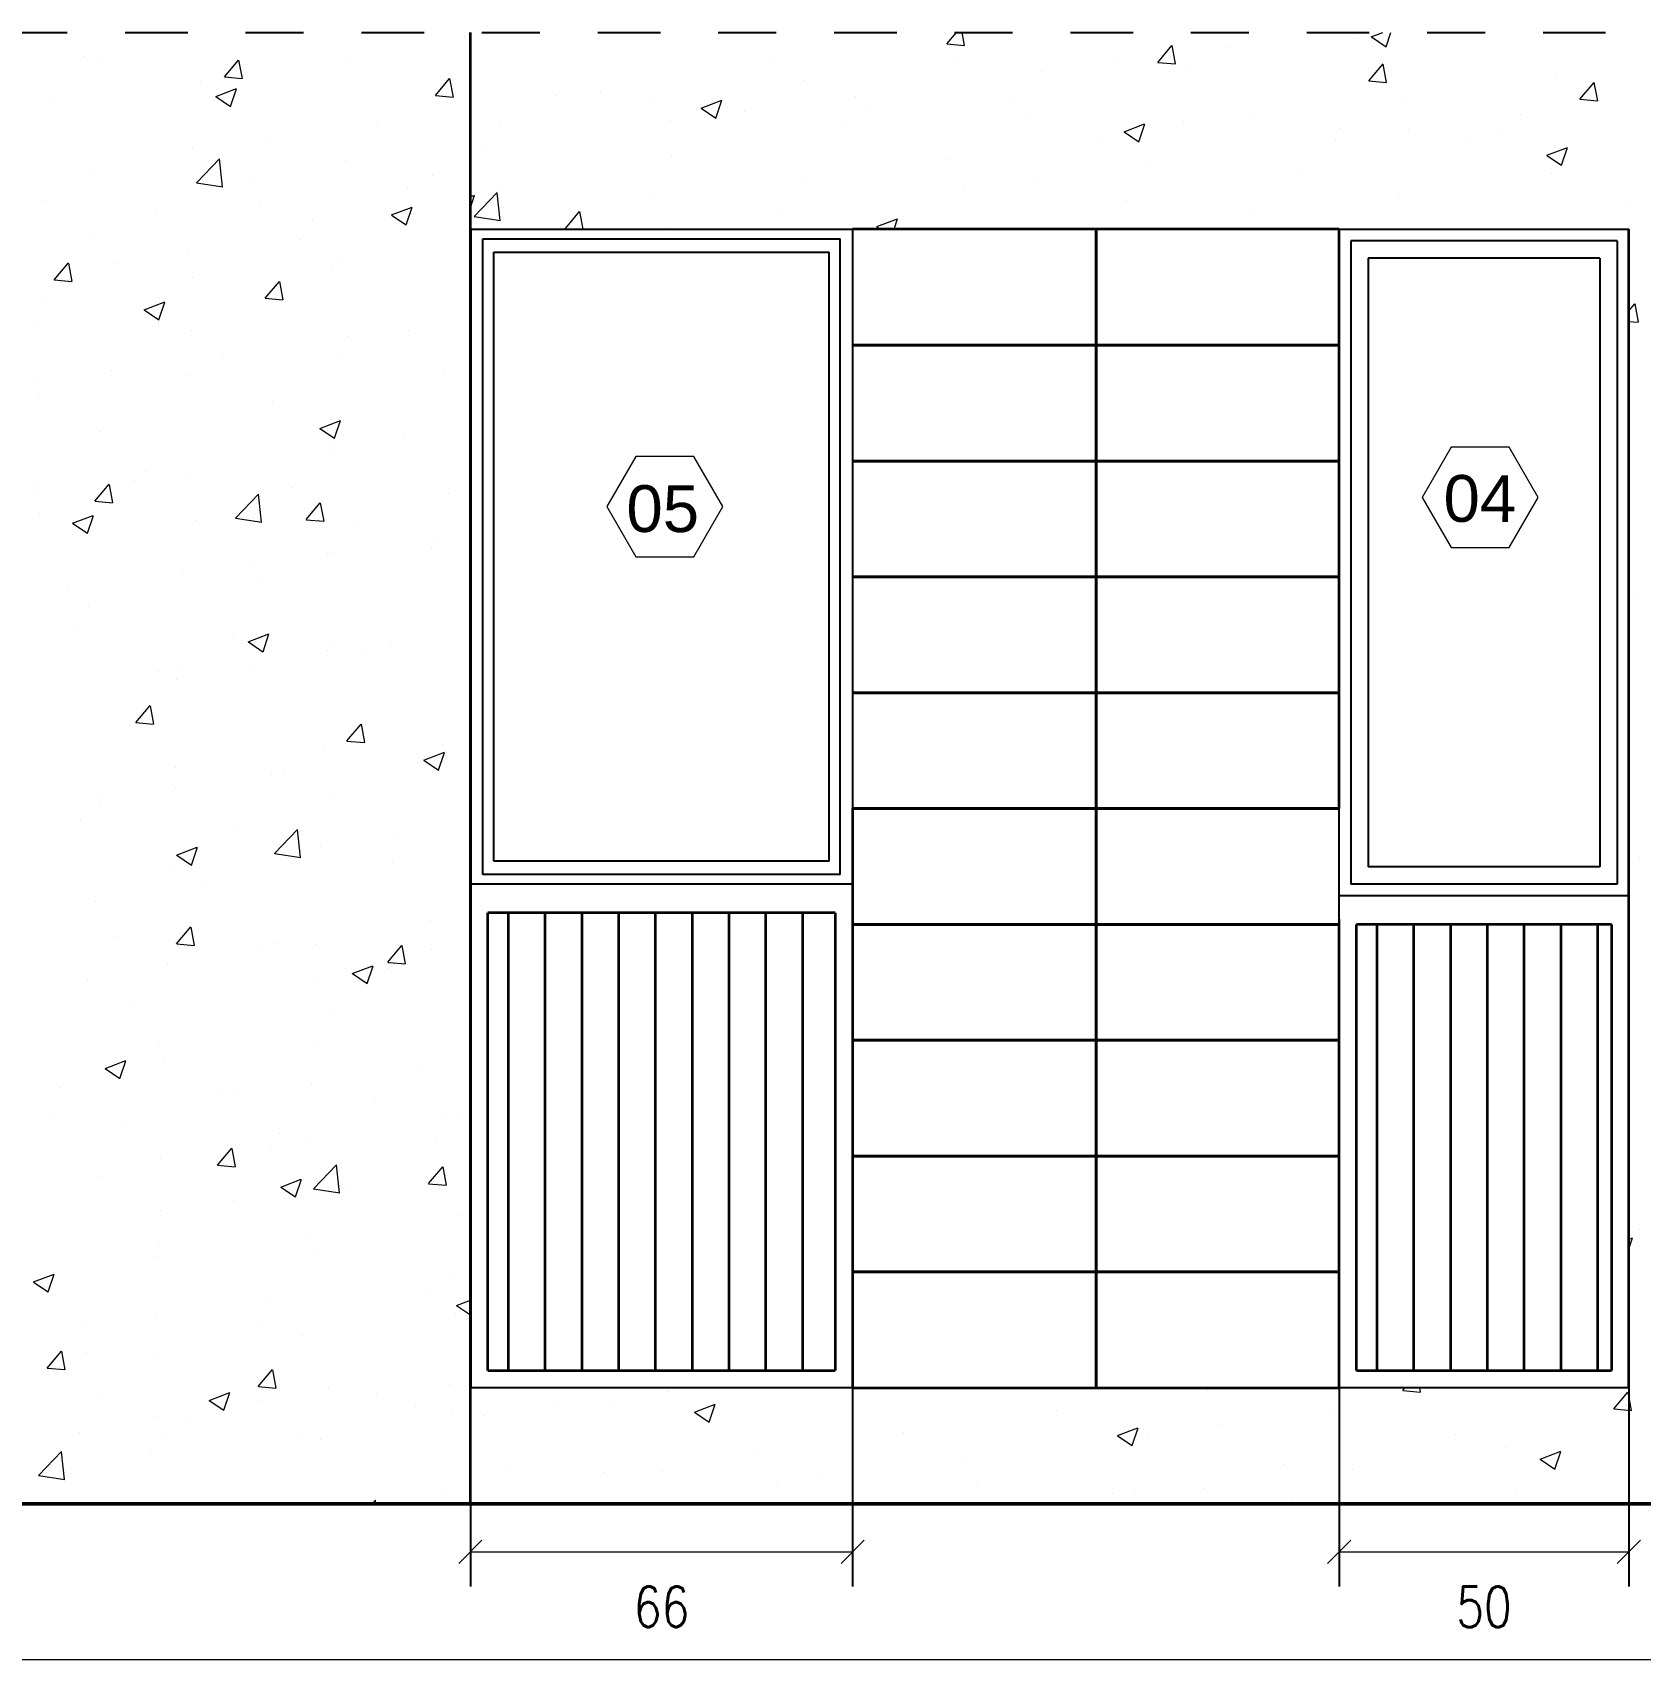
# Model space of a CAD drawing. Header units: inches. Extents: x -1721 to -596, y -6348 to -3031.
# Drawn here: x -803.312 to -800.536, y -3128.241 to -3125.445 of the extents above; entities that cross this region are included whole.
import ezdxf

# ---------------------------------------------------------------- set-up
doc = ezdxf.new("R2010")
doc.units = ezdxf.units.IN
doc.header["$MEASUREMENT"] = 0
doc.linetypes.add('$0$ACAD_ISO10W100', pattern=[18, 12, -3, 0, -3])
for name, color, linetype, lineweight in [('$0$A-ELEV-MBE1', 1, 'Continuous', 35), ('$0$A-ELEV-PATT', 8, 'Continuous', 18), ('$0$A-SECT-MCUT', 7, 'Continuous', 35), ('$0$AA - pareti sezionate', 236, 'Continuous', 50), ('$0$AA - serramenti e porte', 4, 'Continuous', 25), ('$0$AA pareti non sezionate', 2, 'Continuous', 25), ('$0$SIMBOLI FINESTRE', 3, 'Continuous', 13), ('$1$AA - linee quote', 3, 'Continuous', 13), ('$2$A-WALL-FULL', 7, 'Continuous', 35)]:
    doc.layers.add(name, color=color, linetype=linetype, lineweight=lineweight)
doc.layers.add('$0$linee sezioni frecce', color=5, linetype='Continuous')
doc.styles.add('$0$ARIAL', font='Arial.ttf')
doc.styles.add('$4$E-ROMANS', font='romans.shx', dxfattribs={"width": 0.8})
doc.dimstyles.new('$0$E-0100_TICK_12', dxfattribs={"dimscale": 0.001, "dimtxt": 70, "dimasz": 40, "dimexe": 60, "dimexo": 40, "dimgap": 60, "dimtad": 4, "dimdec": 0, "dimlfac": 100, "dimzin": 0, "dimdsep": 46, "dimtxsty": '$4$E-ROMANS', "dimblk": 'OBLIQUE', "dimblk1": 'OBLIQUE', "dimblk2": 'OBLIQUE', "dimcen": 60, "dimclrd": 256, "dimclre": 256, "dimclrt": 256, "dimadec": 0, "dimazin": 0, "dimtfac": 1, "dimtdec": 0, "dimtmove": 1, "dimatfit": 3, "dimldrblk": '$0$_Open90', "dimfxl": 1, "dimtfill": 1, "dimtolj": 1, "dimtzin": 0, "dimlwd": -1, "dimarcsym": 0})

# ---------------------------------------------------------------- blocks, each defined once
blk = doc.blocks.new('_Oblique')
at = {"color": 0, "linetype": 'ByBlock', "lineweight": -2}
blk.add_line((-0.5, -0.5), (0.5, 0.5), dxfattribs=at)
blk = doc.blocks.new('*D1085')
at = {"layer": '$1$AA - linee quote', "linetype": 'Continuous', "lineweight": -2, "transparency": 16777216}
for p, q in [((-802.5561, -3126.9561), (-802.5561, -3128.1285)), ((-801.8961, -3126.9561), (-801.8961, -3128.1285))]:
    blk.add_line(p, q, dxfattribs=at)
at = {"layer": '$1$AA - linee quote', "transparency": 16777216}
blk.add_line((-802.5561, -3128.0685), (-801.8961, -3128.0685), dxfattribs=at)
at = {"layer": 'DEFPOINTS', "color": 0, "linetype": 'Continuous', "transparency": 16777216}
for p in [(-802.5561, -3126.9161), (-801.8961, -3126.9161), (-801.8961, -3128.0685)]:
    blk.add_point(p, dxfattribs=at)
at = {"layer": '$1$AA - linee quote', "linetype": 'Continuous', "transparency": 16777216, "xscale": 0.04, "yscale": 0.04, "zscale": 0.04, "rotation": 180}
blk.add_blockref('_Oblique', (-802.5561, -3128.0685), dxfattribs=at)
at = {"layer": '$1$AA - linee quote', "linetype": 'Continuous', "transparency": 16777216, "xscale": 0.04, "yscale": 0.04, "zscale": 0.04}
blk.add_blockref('_Oblique', (-801.8961, -3128.0685), dxfattribs=at)
at = {"layer": '$1$AA - linee quote', "linetype": 'Continuous', "transparency": 16777216, "insert": (-802.2261, -3128.1635), "char_height": 0.07, "attachment_point": 5, "style": '$4$E-ROMANS', "bg_fill": 3, "box_fill_scale": 1.25, "bg_fill_color": 256, "bg_fill_true_color": 13158600, "bg_fill_transparency": 0}
blk.add_mtext('\\A1;66', dxfattribs=at)
blk = doc.blocks.new('$0$_Open90')
at = {"color": 0, "linetype": 'ByBlock', "lineweight": -2}
for p, q in [((-19.685, 19.685), (0, 0)), ((0, 0), (-39.37, 0)), ((0, 0), (-19.685, -19.685))]:
    blk.add_line(p, q, dxfattribs=at)
blk = doc.blocks.new('*D1086')
at = {"layer": '$1$AA - linee quote', "linetype": 'Continuous', "lineweight": -2, "transparency": 16777216}
for p, q in [((-801.0561, -3126.9761), (-801.0561, -3128.1285)), ((-800.5561, -3126.9761), (-800.5561, -3128.1285))]:
    blk.add_line(p, q, dxfattribs=at)
at = {"layer": '$1$AA - linee quote', "transparency": 16777216}
blk.add_line((-801.0561, -3128.0685), (-800.5561, -3128.0685), dxfattribs=at)
at = {"layer": 'DEFPOINTS', "color": 0, "linetype": 'Continuous', "transparency": 16777216}
for p in [(-801.0561, -3126.9361), (-800.5561, -3126.9361), (-800.5561, -3128.0685)]:
    blk.add_point(p, dxfattribs=at)
at = {"layer": '$1$AA - linee quote', "linetype": 'Continuous', "transparency": 16777216, "xscale": 0.04, "yscale": 0.04, "zscale": 0.04, "rotation": 180}
blk.add_blockref('_Oblique', (-801.0561, -3128.0685), dxfattribs=at)
at = {"layer": '$1$AA - linee quote', "linetype": 'Continuous', "transparency": 16777216, "xscale": 0.04, "yscale": 0.04, "zscale": 0.04}
blk.add_blockref('_Oblique', (-800.5561, -3128.0685), dxfattribs=at)
at = {"layer": '$1$AA - linee quote', "linetype": 'Continuous', "transparency": 16777216, "insert": (-800.8061, -3128.1635), "char_height": 0.07, "attachment_point": 5, "style": '$4$E-ROMANS', "bg_fill": 3, "box_fill_scale": 1.25, "bg_fill_color": 256, "bg_fill_true_color": 13158600, "bg_fill_transparency": 0}
blk.add_mtext('\\A1;50', dxfattribs=at)
blk = doc.blocks.new('*D1088')
at = {"layer": '$1$AA - linee quote', "linetype": 'Continuous', "lineweight": -2, "transparency": 16777216}
for p, q in [((-805.6261, -3128.0254), (-805.6261, -3128.3145)), ((-799.6152, -3128.0254), (-799.6152, -3128.3145))]:
    blk.add_line(p, q, dxfattribs=at)
at = {"layer": '$1$AA - linee quote', "transparency": 16777216}
blk.add_line((-805.6261, -3128.2545), (-799.6152, -3128.2545), dxfattribs=at)
at = {"layer": 'DEFPOINTS', "color": 0, "linetype": 'Continuous', "transparency": 16777216}
for p in [(-805.6261, -3127.9854), (-799.6152, -3127.9854), (-799.6152, -3128.2545)]:
    blk.add_point(p, dxfattribs=at)
at = {"layer": '$1$AA - linee quote', "linetype": 'Continuous', "transparency": 16777216, "xscale": 0.04, "yscale": 0.04, "zscale": 0.04, "rotation": 180}
blk.add_blockref('_Oblique', (-805.6261, -3128.2545), dxfattribs=at)
at = {"layer": '$1$AA - linee quote', "linetype": 'Continuous', "transparency": 16777216, "xscale": 0.04, "yscale": 0.04, "zscale": 0.04}
blk.add_blockref('_Oblique', (-799.6152, -3128.2545), dxfattribs=at)
at = {"layer": '$1$AA - linee quote', "linetype": 'Continuous', "transparency": 16777216, "insert": (-802.6206, -3128.3495), "char_height": 0.07, "attachment_point": 5, "style": '$4$E-ROMANS', "bg_fill": 3, "box_fill_scale": 1.25, "bg_fill_color": 256, "bg_fill_true_color": 13158600, "bg_fill_transparency": 0}
blk.add_mtext('\\A1;601', dxfattribs=at)
blk = doc.blocks.new('*D1090')
at = {"layer": '$1$AA - linee quote', "linetype": 'Continuous', "lineweight": -2, "transparency": 16777216}
for p, q in [((-805.6961, -3128.0254), (-805.6961, -3128.5157)), ((-796.5552, -3128.0254), (-796.5552, -3128.5157))]:
    blk.add_line(p, q, dxfattribs=at)
at = {"layer": '$1$AA - linee quote', "transparency": 16777216}
blk.add_line((-805.6961, -3128.4557), (-796.5552, -3128.4557), dxfattribs=at)
at = {"layer": 'DEFPOINTS', "color": 0, "linetype": 'Continuous', "transparency": 16777216}
for p in [(-805.6961, -3127.9854), (-796.5552, -3127.9854), (-796.5552, -3128.4557)]:
    blk.add_point(p, dxfattribs=at)
at = {"layer": '$1$AA - linee quote', "linetype": 'Continuous', "transparency": 16777216, "xscale": 0.04, "yscale": 0.04, "zscale": 0.04, "rotation": 180}
blk.add_blockref('_Oblique', (-805.6961, -3128.4557), dxfattribs=at)
at = {"layer": '$1$AA - linee quote', "linetype": 'Continuous', "transparency": 16777216, "xscale": 0.04, "yscale": 0.04, "zscale": 0.04}
blk.add_blockref('_Oblique', (-796.5552, -3128.4557), dxfattribs=at)
at = {"layer": '$1$AA - linee quote', "linetype": 'Continuous', "transparency": 16777216, "insert": (-801.1256, -3128.5507), "char_height": 0.07, "attachment_point": 5, "style": '$4$E-ROMANS', "bg_fill": 3, "box_fill_scale": 1.25, "bg_fill_color": 256, "bg_fill_true_color": 13158600, "bg_fill_transparency": 0}
blk.add_mtext('\\A1;914', dxfattribs=at)

msp = doc.modelspace()

# ---------------------------------------------------------------- linework, layer by layer
at = {"layer": '$0$A-ELEV-MBE1', "color": 9, "true_color": 0xd19cc7}
for p, q in [((-801.4756, -3125.7854), (-801.8961, -3125.7854)), ((-801.4756, -3125.9854), (-801.4756, -3125.7854)), ((-801.0561, -3125.7854), (-801.4756, -3125.7854)), ((-801.4756, -3125.7854), (-801.4756, -3125.9854)), ((-801.8961, -3125.9854), (-801.4756, -3125.9854)), ((-801.4756, -3125.9854), (-801.8961, -3125.9854)), ((-801.4756, -3126.1854), (-801.4756, -3125.9854)), ((-801.0561, -3125.9854), (-801.4756, -3125.9854)), ((-801.4756, -3125.9854), (-801.4756, -3126.1854)), ((-801.4756, -3125.9854), (-801.0561, -3125.9854)), ((-801.4756, -3126.1854), (-801.8961, -3126.1854)), ((-801.8961, -3126.1854), (-801.4756, -3126.1854)), ((-801.4756, -3126.3854), (-801.4756, -3126.1854)), ((-801.0561, -3126.1854), (-801.4756, -3126.1854)), ((-801.4756, -3126.1854), (-801.4756, -3126.3854)), ((-801.4756, -3126.1854), (-801.0561, -3126.1854)), ((-801.8961, -3126.3854), (-801.4756, -3126.3854)), ((-801.4756, -3126.3854), (-801.8961, -3126.3854)), ((-801.4756, -3126.5854), (-801.4756, -3126.3854)), ((-801.0561, -3126.3854), (-801.4756, -3126.3854)), ((-801.4756, -3126.3854), (-801.4756, -3126.5854)), ((-801.4756, -3126.3854), (-801.0561, -3126.3854)), ((-801.8961, -3126.5854), (-801.4756, -3126.5854)), ((-801.4756, -3126.5854), (-801.8961, -3126.5854)), ((-801.4756, -3126.5854), (-801.0561, -3126.5854)), ((-801.4756, -3126.7854), (-801.4756, -3126.5854)), ((-801.0561, -3126.5854), (-801.4756, -3126.5854)), ((-801.4756, -3126.5854), (-801.4756, -3126.7854)), ((-801.4756, -3126.7854), (-801.8961, -3126.7854)), ((-801.8961, -3126.7854), (-801.4756, -3126.7854)), ((-801.4756, -3126.9854), (-801.4756, -3126.7854)), ((-801.0561, -3126.7854), (-801.4756, -3126.7854)), ((-801.4756, -3126.7854), (-801.4756, -3126.9854)), ((-801.4756, -3126.7854), (-801.0561, -3126.7854)), ((-802.5258, -3127.7554), (-802.5258, -3126.9654)), ((-801.9264, -3126.9654), (-802.5258, -3126.9654)), ((-801.9264, -3126.9654), (-801.9264, -3127.7554)), ((-801.8961, -3126.9854), (-801.4756, -3126.9854)), ((-801.4756, -3126.9854), (-801.8961, -3126.9854)), ((-801.4756, -3126.9854), (-801.0561, -3126.9854)), ((-801.4756, -3127.1854), (-801.4756, -3126.9854)), ((-801.0561, -3126.9854), (-801.4756, -3126.9854)), ((-801.4756, -3126.9854), (-801.4756, -3127.1854)), ((-801.0261, -3127.7554), (-801.0261, -3126.9854)), ((-800.5861, -3126.9854), (-801.0261, -3126.9854)), ((-800.5861, -3126.9854), (-800.5861, -3127.7554)), ((-801.8961, -3127.1854), (-801.4756, -3127.1854)), ((-801.4756, -3127.1854), (-801.8961, -3127.1854)), ((-801.4756, -3127.3854), (-801.4756, -3127.1854)), ((-801.0561, -3127.1854), (-801.4756, -3127.1854)), ((-801.4756, -3127.1854), (-801.4756, -3127.3854)), ((-801.4756, -3127.1854), (-801.0561, -3127.1854)), ((-801.8961, -3127.3854), (-801.4756, -3127.3854)), ((-801.4756, -3127.3854), (-801.8961, -3127.3854)), ((-801.4756, -3127.5854), (-801.4756, -3127.3854)), ((-801.0561, -3127.3854), (-801.4756, -3127.3854)), ((-801.4756, -3127.3854), (-801.4756, -3127.5854)), ((-801.4756, -3127.3854), (-801.0561, -3127.3854)), ((-801.4756, -3127.5854), (-801.8961, -3127.5854)), ((-801.8961, -3127.5854), (-801.4756, -3127.5854)), ((-801.4756, -3127.7854), (-801.4756, -3127.5854)), ((-801.0561, -3127.5854), (-801.4756, -3127.5854)), ((-801.4756, -3127.5854), (-801.4756, -3127.7854)), ((-801.4756, -3127.5854), (-801.0561, -3127.5854)), ((-801.0261, -3127.7554), (-800.5861, -3127.7554)), ((-801.8961, -3127.7854), (-801.4756, -3127.7854)), ((-801.4756, -3127.7854), (-801.0561, -3127.7854))]:
    msp.add_line(p, q, dxfattribs=at)
at = {"layer": '$0$A-ELEV-MBE1'}
for p, q in [((-801.0961, -3125.7854), (-801.7421, -3125.7854)), ((-801.0561, -3125.9854), (-801.0561, -3125.7854)), ((-800.5561, -3127.7854), (-800.5561, -3125.7854)), ((-801.0561, -3126.1854), (-801.0561, -3125.9854)), ((-801.0561, -3126.3854), (-801.0561, -3126.1854)), ((-801.0561, -3126.5854), (-801.0561, -3126.3854)), ((-801.0561, -3126.7854), (-801.0561, -3126.5854)), ((-801.8961, -3126.7854), (-801.8961, -3126.9854)), ((-801.8961, -3126.9854), (-801.8961, -3127.1854)), ((-801.0561, -3127.1854), (-801.0561, -3126.9854)), ((-801.8961, -3127.1854), (-801.8961, -3127.3854)), ((-801.0561, -3127.3854), (-801.0561, -3127.1854)), ((-801.8961, -3127.3854), (-801.8961, -3127.5854)), ((-801.0561, -3127.5854), (-801.0561, -3127.3854)), ((-801.8961, -3127.5854), (-801.8961, -3127.7854)), ((-801.0561, -3127.7854), (-801.0561, -3127.5854)), ((-802.5258, -3127.7554), (-801.9264, -3127.7554)), ((-796.5552, -3127.9854), (-802.5561, -3127.9854))]:
    msp.add_line(p, q, dxfattribs=at)
at = {"layer": '$0$A-ELEV-MBE1', "color": 9, "linetype": 'Continuous', "true_color": 0xd19cc7}
for p, q in [((-802.4903, -3127.7554), (-802.4903, -3126.9654)), ((-802.4268, -3127.7554), (-802.4268, -3126.9654)), ((-802.3633, -3127.7554), (-802.3633, -3126.9654)), ((-802.2998, -3127.7554), (-802.2998, -3126.9654)), ((-802.2363, -3127.7554), (-802.2363, -3126.9654)), ((-802.1728, -3127.7554), (-802.1728, -3126.9654)), ((-802.1093, -3127.7554), (-802.1093, -3126.9654)), ((-802.0458, -3127.7554), (-802.0458, -3126.9654)), ((-801.9823, -3127.7554), (-801.9823, -3126.9654)), ((-800.9906, -3127.7554), (-800.9906, -3126.9854)), ((-800.9271, -3127.7554), (-800.9271, -3126.9854)), ((-800.8636, -3127.7554), (-800.8636, -3126.9854)), ((-800.8001, -3127.7554), (-800.8001, -3126.9854)), ((-800.7366, -3127.7554), (-800.7366, -3126.9854)), ((-800.6731, -3127.7554), (-800.6731, -3126.9854)), ((-800.6096, -3127.7554), (-800.6096, -3126.9854))]:
    msp.add_line(p, q, dxfattribs=at)
at = {"layer": '$0$A-ELEV-PATT', "linetype": 'Continuous'}
for p, q in [((-801.7384, -3125.4457), (-801.7384, -3125.4457)), ((-801.7337, -3125.4653), (-801.717, -3125.4454)), ((-801.7029, -3125.4681), (-801.7071, -3125.4454)), ((-801.0007, -3125.4531), (-800.9807, -3125.4454)), ((-800.9753, -3125.4703), (-800.9669, -3125.4454)), ((-802.5658, -3125.4531), (-802.5658, -3125.4531)), ((-801.7337, -3125.4654), (-801.7033, -3125.468)), ((-801.4584, -3125.4575), (-801.4584, -3125.4575)), ((-801.3694, -3125.4972), (-801.3449, -3125.468)), ((-801.3385, -3125.5), (-801.3444, -3125.4682)), ((-801.2502, -3125.4717), (-801.2502, -3125.4717)), ((-801.0242, -3125.4556), (-801.0242, -3125.4556)), ((-801.0006, -3125.4532), (-800.9753, -3125.4703)), ((-803.2232, -3125.4862), (-803.2232, -3125.4862)), ((-803.193, -3125.491), (-803.193, -3125.491)), ((-802.9808, -3125.5224), (-802.9563, -3125.4932)), ((-802.9498, -3125.5252), (-802.9557, -3125.4933)), ((-802.766, -3125.4975), (-802.766, -3125.4975)), ((-802.0347, -3125.4966), (-802.0347, -3125.4966)), ((-801.7222, -3125.4956), (-801.7222, -3125.4956)), ((-801.4426, -3125.497), (-801.4426, -3125.497)), ((-801.3693, -3125.4973), (-801.3389, -3125.4999)), ((-801.005, -3125.5291), (-800.9805, -3125.4999)), ((-800.9742, -3125.5319), (-800.98, -3125.5001)), ((-803.0226, -3125.53), (-803.0226, -3125.53)), ((-802.9806, -3125.5224), (-802.9503, -3125.5251)), ((-802.6164, -3125.5542), (-802.5919, -3125.5251)), ((-802.5854, -3125.5571), (-802.5913, -3125.5252)), ((-801.9788, -3125.5281), (-801.9788, -3125.5281)), ((-801.5698, -3125.5138), (-801.5698, -3125.5138)), ((-801.3205, -3125.5064), (-801.3205, -3125.5064)), ((-801.0049, -3125.5291), (-800.9746, -3125.5318)), ((-800.6833, -3125.5202), (-800.6833, -3125.5202)), ((-800.6406, -3125.561), (-800.6161, -3125.5318)), ((-800.6098, -3125.5638), (-800.6157, -3125.5319)), ((-802.9956, -3125.5561), (-802.96, -3125.5424)), ((-802.9955, -3125.5563), (-802.9702, -3125.5733)), ((-802.9701, -3125.5733), (-802.9598, -3125.5426)), ((-802.6163, -3125.5543), (-802.5859, -3125.557)), ((-802.4095, -3125.5536), (-802.4095, -3125.5536)), ((-802.331, -3125.5475), (-802.331, -3125.5475)), ((-801.8906, -3125.556), (-801.8906, -3125.556)), ((-801.6167, -3125.5573), (-801.6167, -3125.5573)), ((-800.9471, -3125.5583), (-800.9471, -3125.5583)), ((-800.6406, -3125.561), (-800.6102, -3125.5637)), ((-803.2835, -3125.5658), (-803.2835, -3125.5658)), ((-802.2396, -3125.5639), (-802.2396, -3125.5639)), ((-802.1576, -3125.5763), (-802.1221, -3125.5626)), ((-802.1575, -3125.5764), (-802.1322, -3125.5934)), ((-802.1383, -3125.565), (-802.1383, -3125.565)), ((-802.1322, -3125.5934), (-802.1219, -3125.5627)), ((-802.083, -3125.5813), (-802.083, -3125.5813)), ((-801.8671, -3125.5765), (-801.8671, -3125.5765)), ((-801.596, -3125.588), (-801.596, -3125.588)), ((-800.7435, -3125.5877), (-800.7435, -3125.5877)), ((-802.7165, -3125.6023), (-802.7165, -3125.6023)), ((-802.5035, -3125.602), (-802.5035, -3125.602)), ((-802.2102, -3125.5981), (-802.2102, -3125.5981)), ((-801.913, -3125.6081), (-801.913, -3125.6081)), ((-801.4276, -3125.617), (-801.392, -3125.6033)), ((-801.4274, -3125.6171), (-801.4022, -3125.6341)), ((-801.4021, -3125.6341), (-801.3918, -3125.6034)), ((-801.3248, -3125.5994), (-801.3248, -3125.5994)), ((-801.2037, -3125.5909), (-801.2037, -3125.5909)), ((-801.0536, -3125.6109), (-801.0536, -3125.6109)), ((-800.9359, -3125.6131), (-800.9359, -3125.6131)), ((-803.036, -3125.6444), (-803.036, -3125.6444)), ((-802.9089, -3125.6276), (-802.9089, -3125.6276)), ((-802.531, -3125.6403), (-802.531, -3125.6403)), ((-801.4646, -3125.6266), (-801.4646, -3125.6266)), ((-801.063, -3125.6298), (-801.063, -3125.6298)), ((-800.8302, -3125.6334), (-800.8302, -3125.6334)), ((-800.7824, -3125.6223), (-800.7824, -3125.6223)), ((-800.6975, -3125.6576), (-800.6619, -3125.644)), ((-800.6721, -3125.6748), (-800.6618, -3125.6441)), ((-803.029, -3125.705), (-802.9895, -3125.6638)), ((-802.9838, -3125.7121), (-802.9894, -3125.6639)), ((-802.7722, -3125.6666), (-802.7722, -3125.6666)), ((-802.2092, -3125.659), (-802.2092, -3125.659)), ((-801.7284, -3125.6647), (-801.7284, -3125.6647)), ((-801.3839, -3125.672), (-801.3839, -3125.672)), ((-800.6974, -3125.6578), (-800.6721, -3125.6748)), ((-803.207, -3125.6898), (-803.207, -3125.6898)), ((-803.0288, -3125.6991), (-803.0288, -3125.6991)), ((-802.6214, -3125.6924), (-802.6214, -3125.6924)), ((-801.985, -3125.6972), (-801.985, -3125.6972)), ((-801.5763, -3125.6974), (-801.5763, -3125.6974)), ((-801.1264, -3125.6842), (-801.1264, -3125.6842)), ((-800.6895, -3125.6894), (-800.6895, -3125.6894)), ((-803.0289, -3125.7052), (-802.9837, -3125.7122)), ((-802.9359, -3125.7012), (-802.9359, -3125.7012)), ((-802.6647, -3125.7127), (-802.6647, -3125.7127)), ((-802.5561, -3125.7292), (-802.5489, -3125.7265)), ((-802.5561, -3125.7485), (-802.5487, -3125.7266)), ((-802.5496, -3125.7633), (-802.51, -3125.722)), ((-802.5044, -3125.7704), (-802.51, -3125.7222)), ((-802.5055, -3125.7098), (-802.5055, -3125.7098)), ((-801.7034, -3125.7141), (-801.7034, -3125.7141)), ((-800.9533, -3125.7274), (-800.9533, -3125.7274)), ((-803.2896, -3125.7349), (-803.2896, -3125.7349)), ((-802.9177, -3125.7432), (-802.9177, -3125.7432)), ((-802.6924, -3125.7606), (-802.6568, -3125.747)), ((-802.6669, -3125.7778), (-802.6566, -3125.7471)), ((-802.392, -3125.7837), (-802.3675, -3125.7545)), ((-802.3613, -3125.7854), (-802.367, -3125.7547)), ((-802.2458, -3125.733), (-802.2458, -3125.733)), ((-802.0243, -3125.7564), (-802.0243, -3125.7564)), ((-801.4227, -3125.7351), (-801.4227, -3125.7351)), ((-800.5563, -3125.7459), (-800.5563, -3125.7459)), ((-803.0999, -3125.758), (-803.0999, -3125.758)), ((-802.8287, -3125.7695), (-802.8287, -3125.7695)), ((-802.6922, -3125.7608), (-802.667, -3125.7778)), ((-802.5576, -3125.7809), (-802.5576, -3125.7809)), ((-802.5495, -3125.7634), (-802.5043, -3125.7704)), ((-802.5097, -3125.7711), (-802.5097, -3125.7711)), ((-802.3919, -3125.7837), (-802.3726, -3125.7854)), ((-802.2167, -3125.7817), (-802.2167, -3125.7817)), ((-801.8544, -3125.7808), (-801.8188, -3125.7671)), ((-801.8543, -3125.7809), (-801.8476, -3125.7854)), ((-801.8247, -3125.7854), (-801.8187, -3125.7673)), ((-801.2099, -3125.76), (-801.2099, -3125.76)), ((-803.214, -3125.7941), (-803.214, -3125.7941)), ((-802.8501, -3125.8027), (-802.8501, -3125.8027)), ((-803.0425, -3125.828), (-803.0425, -3125.828)), ((-802.7784, -3125.8357), (-802.7784, -3125.8357)), ((-803.2746, -3125.8726), (-803.2502, -3125.8434)), ((-803.2437, -3125.8754), (-803.2495, -3125.8436)), ((-803.1697, -3125.8447), (-803.1697, -3125.8447)), ((-803.035, -3125.8682), (-803.035, -3125.8682)), ((-802.796, -3125.8548), (-802.796, -3125.8548)), ((-803.2745, -3125.8727), (-803.2442, -3125.8753)), ((-802.9103, -3125.9045), (-802.8858, -3125.8753)), ((-802.8793, -3125.9073), (-802.8852, -3125.8755)), ((-800.5549, -3125.8856), (-800.5549, -3125.8856)), ((-803.2958, -3125.904), (-803.2958, -3125.904)), ((-803.1192, -3125.9245), (-803.0836, -3125.9108)), ((-803.0937, -3125.9417), (-803.0834, -3125.911)), ((-803.0922, -3125.9056), (-803.0922, -3125.9056)), ((-802.9102, -3125.9045), (-802.8798, -3125.9072)), ((-800.5561, -3125.9263), (-800.5457, -3125.9139)), ((-800.5393, -3125.9459), (-800.5452, -3125.9141)), ((-803.3081, -3125.948), (-803.3081, -3125.948)), ((-803.1191, -3125.9246), (-803.0938, -3125.9417)), ((-800.5561, -3125.9443), (-800.5397, -3125.9458)), ((-803.0369, -3125.9595), (-803.0369, -3125.9595)), ((-802.7657, -3125.9709), (-802.7657, -3125.9709)), ((-802.6629, -3125.9608), (-802.6629, -3125.9608)), ((-802.9837, -3126.003), (-802.9837, -3126.003)), ((-802.7846, -3126.0048), (-802.7846, -3126.0048)), ((-803.1761, -3126.0283), (-803.1761, -3126.0283)), ((-802.602, -3126.0325), (-802.602, -3126.0325)), ((-803.3033, -3126.0451), (-803.3033, -3126.0451)), ((-803.0412, -3126.0373), (-803.0412, -3126.0373)), ((-803.302, -3126.0731), (-803.302, -3126.0731)), ((-802.8982, -3126.0834), (-802.8982, -3126.0834)), ((-802.816, -3126.129), (-802.7804, -3126.1153)), ((-802.7905, -3126.1462), (-802.7802, -3126.1155)), ((-803.1945, -3126.1342), (-803.1945, -3126.1342)), ((-802.8158, -3126.1292), (-802.7906, -3126.1462)), ((-802.6694, -3126.1444), (-802.6694, -3126.1444)), ((-802.7966, -3126.1611), (-802.7966, -3126.1611)), ((-802.7908, -3126.1739), (-802.7908, -3126.1739)), ((-803.1174, -3126.2034), (-803.1174, -3126.2034)), ((-803.3098, -3126.2287), (-803.3098, -3126.2287)), ((-803.2042, -3126.2547), (-803.1797, -3126.2255)), ((-803.1732, -3126.2575), (-803.1791, -3126.2257)), ((-803.1359, -3126.2191), (-803.1359, -3126.2191)), ((-803.0473, -3126.2064), (-803.0473, -3126.2064)), ((-802.8647, -3126.2305), (-802.8647, -3126.2305)), ((-803.3082, -3126.2422), (-803.3082, -3126.2422)), ((-803.204, -3126.2548), (-803.1737, -3126.2574)), ((-802.9617, -3126.2839), (-802.9221, -3126.2427)), ((-802.9165, -3126.2911), (-802.9221, -3126.2428)), ((-802.8398, -3126.2866), (-802.8153, -3126.2574)), ((-802.8088, -3126.2894), (-802.8147, -3126.2576)), ((-802.5935, -3126.242), (-802.5935, -3126.242)), ((-803.2999, -3126.2758), (-803.2999, -3126.2758)), ((-803.2428, -3126.2928), (-803.2073, -3126.2792)), ((-803.2173, -3126.3101), (-803.207, -3126.2794)), ((-803.0287, -3126.2873), (-803.0287, -3126.2873)), ((-802.9616, -3126.2841), (-802.9164, -3126.2911)), ((-802.8397, -3126.2867), (-802.8093, -3126.2893)), ((-803.2427, -3126.293), (-803.2174, -3126.3101)), ((-802.7576, -3126.2987), (-802.7576, -3126.2987)), ((-802.7969, -3126.343), (-802.7969, -3126.343)), ((-802.6229, -3126.3356), (-802.6229, -3126.3356)), ((-802.6106, -3126.3194), (-802.6106, -3126.3194)), ((-802.9302, -3126.3615), (-802.9302, -3126.3615)), ((-802.803, -3126.3448), (-802.803, -3126.3448)), ((-803.0535, -3126.3756), (-803.0535, -3126.3756)), ((-802.9192, -3126.3865), (-802.9192, -3126.3865)), ((-803.251, -3126.4037), (-803.251, -3126.4037)), ((-800.539, -3126.4226), (-800.539, -3126.4226)), ((-803.2155, -3126.4373), (-803.2155, -3126.4373)), ((-803.2369, -3126.4773), (-803.2369, -3126.4773)), ((-802.9657, -3126.4887), (-802.9657, -3126.4887)), ((-802.9396, -3126.4974), (-802.904, -3126.4837)), ((-802.9394, -3126.4975), (-802.9142, -3126.5146)), ((-802.9141, -3126.5146), (-802.9038, -3126.4839)), ((-802.7975, -3126.498), (-802.7975, -3126.498)), ((-802.6946, -3126.5002), (-802.6946, -3126.5002)), ((-802.8031, -3126.5121), (-802.8031, -3126.5121)), ((-802.7443, -3126.5198), (-802.7443, -3126.5198)), ((-803.0937, -3126.5489), (-803.0937, -3126.5489)), ((-803.0638, -3126.5619), (-803.0638, -3126.5619)), ((-803.0597, -3126.5447), (-803.0597, -3126.5447)), ((-802.9367, -3126.5451), (-802.9367, -3126.5451)), ((-803.1337, -3126.6368), (-803.1092, -3126.6076)), ((-803.1027, -3126.6396), (-803.1086, -3126.6078)), ((-803.1336, -3126.6369), (-803.1032, -3126.6396)), ((-802.7693, -3126.6687), (-802.7448, -3126.6395)), ((-802.7383, -3126.6715), (-802.7442, -3126.6397)), ((-802.7692, -3126.6688), (-802.7388, -3126.6714)), ((-802.6035, -3126.6758), (-802.6035, -3126.6758)), ((-802.5571, -3126.6779), (-802.5571, -3126.6779)), ((-802.8093, -3126.6813), (-802.8093, -3126.6813)), ((-802.6364, -3126.7019), (-802.6008, -3126.6883)), ((-802.6362, -3126.7021), (-802.6109, -3126.7191)), ((-802.6109, -3126.7191), (-802.6006, -3126.6884)), ((-803.0659, -3126.7138), (-803.0659, -3126.7138)), ((-802.8997, -3126.7267), (-802.8997, -3126.7267)), ((-802.8779, -3126.7202), (-802.8779, -3126.7202)), ((-803.1975, -3126.7622), (-803.1975, -3126.7622)), ((-803.0703, -3126.7455), (-803.0703, -3126.7455)), ((-803.0647, -3126.7483), (-803.0647, -3126.7483)), ((-802.7935, -3126.7598), (-802.7935, -3126.7598)), ((-803.196, -3126.7775), (-803.196, -3126.7775)), ((-803.2287, -3126.8051), (-803.2287, -3126.8051)), ((-802.9575, -3126.8166), (-802.9575, -3126.8166)), ((-802.8943, -3126.8629), (-802.8548, -3126.8216)), ((-802.8491, -3126.87), (-802.8547, -3126.8218)), ((-802.6864, -3126.828), (-802.6864, -3126.828)), ((-803.0632, -3126.8658), (-803.0276, -3126.8521)), ((-803.063, -3126.8659), (-803.0378, -3126.883)), ((-803.0377, -3126.883), (-803.0274, -3126.8523)), ((-802.8942, -3126.863), (-802.849, -3126.87)), ((-802.8155, -3126.8504), (-802.8155, -3126.8504)), ((-802.5635, -3126.8615), (-802.5635, -3126.8615)), ((-800.5369, -3126.8691), (-800.5369, -3126.8691)), ((-803.0721, -3126.8829), (-803.0721, -3126.8829)), ((-802.6907, -3126.8783), (-802.6907, -3126.8783)), ((-803.0115, -3126.9205), (-803.0115, -3126.9205)), ((-803.2039, -3126.9458), (-803.2039, -3126.9458)), ((-802.6244, -3126.9789), (-802.6244, -3126.9789)), ((-802.5578, -3126.9814), (-802.5578, -3126.9814)), ((-803.1657, -3127.0065), (-803.1657, -3127.0065)), ((-803.0632, -3127.0189), (-803.0387, -3126.9898)), ((-803.0322, -3127.0218), (-803.0381, -3126.9899)), ((-803.0631, -3127.019), (-803.0327, -3127.0217)), ((-802.9207, -3127.0298), (-802.9207, -3127.0298)), ((-802.8945, -3127.018), (-802.8945, -3127.018)), ((-802.8216, -3127.0195), (-802.8216, -3127.0195)), ((-802.6961, -3127.0475), (-802.6743, -3127.0216)), ((-802.6679, -3127.0536), (-802.6737, -3127.0218)), ((-802.6234, -3127.0295), (-802.6234, -3127.0295)), ((-803.0782, -3127.052), (-803.0782, -3127.052)), ((-802.76, -3127.0703), (-802.7244, -3127.0566)), ((-802.7598, -3127.0704), (-802.7345, -3127.0875)), ((-802.7345, -3127.0875), (-802.7242, -3127.0568)), ((-802.6988, -3127.0508), (-802.6961, -3127.0475)), ((-802.6987, -3127.0509), (-802.6961, -3127.0511)), ((-802.6972, -3127.0619), (-802.6972, -3127.0619)), ((-802.6961, -3127.0511), (-802.6683, -3127.0535)), ((-803.217, -3127.0806), (-803.217, -3127.0806)), ((-802.8244, -3127.0786), (-802.8244, -3127.0786)), ((-803.1452, -3127.1209), (-803.1452, -3127.1209)), ((-802.799, -3127.1413), (-802.799, -3127.1413)), ((-802.564, -3127.1505), (-802.564, -3127.1505)), ((-803.0952, -3127.1922), (-803.0952, -3127.1922)), ((-802.8278, -3127.1886), (-802.8278, -3127.1886)), ((-803.1868, -3127.2341), (-803.1512, -3127.2205)), ((-803.1866, -3127.2343), (-803.1614, -3127.2513)), ((-803.1613, -3127.2513), (-803.151, -3127.2206)), ((-803.0844, -3127.2211), (-803.0844, -3127.2211)), ((-802.6384, -3127.2369), (-802.6384, -3127.2369)), ((-803.2646, -3127.2661), (-803.2646, -3127.2661)), ((-802.8308, -3127.2623), (-802.8308, -3127.2623)), ((-802.9935, -3127.2776), (-802.9935, -3127.2776)), ((-802.958, -3127.279), (-802.958, -3127.279)), ((-802.7223, -3127.289), (-802.7223, -3127.289)), ((-803.2788, -3127.3212), (-803.2788, -3127.3212)), ((-802.605, -3127.3191), (-802.605, -3127.3191)), ((-802.5701, -3127.3196), (-802.5701, -3127.3196)), ((-803.1575, -3127.3344), (-803.1575, -3127.3344)), ((-802.8864, -3127.3458), (-802.8864, -3127.3458)), ((-802.9927, -3127.4011), (-802.9682, -3127.3719)), ((-802.9617, -3127.4039), (-802.9676, -3127.372)), ((-802.9012, -3127.3699), (-802.9012, -3127.3699)), ((-802.834, -3127.3577), (-802.834, -3127.3577)), ((-802.6152, -3127.3573), (-802.6152, -3127.3573)), ((-803.0906, -3127.3902), (-803.0906, -3127.3902)), ((-802.9926, -3127.4011), (-802.9622, -3127.4038)), ((-802.827, -3127.4418), (-802.7874, -3127.4006)), ((-802.7818, -3127.4489), (-802.7874, -3127.4007)), ((-802.6283, -3127.4329), (-802.6038, -3127.4038)), ((-802.5974, -3127.4358), (-802.6032, -3127.4039)), ((-803.1975, -3127.4208), (-803.1975, -3127.4208)), ((-802.8836, -3127.4387), (-802.848, -3127.425)), ((-802.8581, -3127.4559), (-802.8478, -3127.4252)), ((-802.6282, -3127.433), (-802.5979, -3127.4357)), ((-802.8834, -3127.4388), (-802.8581, -3127.4559)), ((-802.8269, -3127.442), (-802.7817, -3127.449)), ((-802.7721, -3127.4373), (-802.7721, -3127.4373)), ((-803.0916, -3127.4794), (-803.0916, -3127.4794)), ((-802.9645, -3127.4626), (-802.9645, -3127.4626)), ((-802.5763, -3127.4887), (-802.5763, -3127.4887)), ((-800.5384, -3127.5123), (-800.5384, -3127.5123)), ((-803.0945, -3127.5358), (-803.0945, -3127.5358)), ((-802.8402, -3127.5268), (-802.8402, -3127.5268)), ((-800.5561, -3127.5289), (-800.5499, -3127.5266)), ((-800.5561, -3127.5456), (-800.5497, -3127.5267)), ((-803.0968, -3127.5593), (-803.0968, -3127.5593)), ((-802.8234, -3127.5473), (-802.8234, -3127.5473)), ((-803.3104, -3127.6025), (-803.2748, -3127.5889)), ((-803.2849, -3127.6197), (-803.2746, -3127.589)), ((-802.5849, -3127.5954), (-802.5849, -3127.5954)), ((-803.3102, -3127.6027), (-803.285, -3127.6197)), ((-802.6259, -3127.6222), (-802.6259, -3127.6222)), ((-802.9057, -3127.6376), (-802.9057, -3127.6376)), ((-802.5803, -3127.6432), (-802.5561, -3127.6339)), ((-802.5802, -3127.6434), (-802.5561, -3127.6596)), ((-803.2253, -3127.6797), (-803.2253, -3127.6797)), ((-803.0981, -3127.663), (-803.0981, -3127.663)), ((-802.9222, -3127.673), (-802.9222, -3127.673)), ((-802.5825, -3127.6578), (-802.5825, -3127.6578)), ((-802.8463, -3127.6959), (-802.8463, -3127.6959)), ((-803.2866, -3127.7513), (-803.2621, -3127.7221)), ((-803.2556, -3127.7541), (-803.2615, -3127.7223)), ((-803.2185, -3127.7239), (-803.2185, -3127.7239)), ((-803.1029, -3127.7284), (-803.1029, -3127.7284)), ((-803.2865, -3127.7514), (-803.2561, -3127.754)), ((-802.9222, -3127.7832), (-802.8977, -3127.754)), ((-802.8913, -3127.786), (-802.8971, -3127.7541)), ((-803.1935, -3127.7954), (-803.1935, -3127.7954)), ((-803.0072, -3127.807), (-802.9716, -3127.7934)), ((-802.9817, -3127.8242), (-802.9714, -3127.7935)), ((-802.9221, -3127.7832), (-802.8917, -3127.7859)), ((-802.8005, -3127.7846), (-802.8005, -3127.7846)), ((-802.7185, -3127.7958), (-802.7185, -3127.7958)), ((-802.5913, -3127.779), (-802.5913, -3127.779)), ((-802.2135, -3127.7917), (-802.2135, -3127.7917)), ((-801.284, -3127.7893), (-801.284, -3127.7893)), ((-800.9464, -3127.7899), (-800.9427, -3127.7854)), ((-800.9464, -3127.7899), (-800.916, -3127.7926)), ((-800.9156, -3127.7927), (-800.917, -3127.7854)), ((-800.5821, -3127.8218), (-800.5576, -3127.7926)), ((-800.5513, -3127.8246), (-800.5571, -3127.7927)), ((-803.007, -3127.8072), (-802.9818, -3127.8242)), ((-802.9223, -3127.8068), (-802.9223, -3127.8068)), ((-802.6511, -3127.8183), (-802.6511, -3127.8183)), ((-802.5578, -3127.8151), (-802.5561, -3127.8129)), ((-802.5577, -3127.8151), (-802.5561, -3127.8153)), ((-802.4059, -3127.817), (-802.4059, -3127.817)), ((-802.316, -3127.8174), (-802.316, -3127.8174)), ((-802.1692, -3127.8272), (-802.1336, -3127.8136)), ((-802.1437, -3127.8444), (-802.1334, -3127.8137)), ((-801.5449, -3127.825), (-801.5449, -3127.825)), ((-801.0664, -3127.8235), (-801.0664, -3127.8235)), ((-800.582, -3127.8218), (-800.5516, -3127.8245)), ((-800.5594, -3127.8154), (-800.5594, -3127.8154)), ((-803.0967, -3127.8354), (-803.0967, -3127.8354)), ((-803.0393, -3127.838), (-803.0393, -3127.838)), ((-802.5887, -3127.8269), (-802.5887, -3127.8269)), ((-802.5331, -3127.8338), (-802.5331, -3127.8338)), ((-802.1691, -3127.8273), (-802.1438, -3127.8444)), ((-801.2587, -3127.8488), (-801.2587, -3127.8488)), ((-803.2317, -3127.8633), (-803.2317, -3127.8633)), ((-803.0863, -3127.8636), (-803.0863, -3127.8636)), ((-802.8525, -3127.865), (-802.8525, -3127.865)), ((-802.8152, -3127.8751), (-802.8152, -3127.8751)), ((-801.8087, -3127.8631), (-801.8087, -3127.8631)), ((-801.4391, -3127.8679), (-801.4035, -3127.8542)), ((-801.439, -3127.868), (-801.4137, -3127.8851)), ((-801.4137, -3127.8851), (-801.4034, -3127.8544)), ((-801.3859, -3127.8655), (-801.3859, -3127.8655)), ((-800.8556, -3127.8663), (-800.8556, -3127.8663)), ((-803.3018, -3127.9367), (-803.2622, -3127.8954)), ((-803.2566, -3127.9438), (-803.2622, -3127.8956)), ((-803.1091, -3127.8975), (-803.1091, -3127.8975)), ((-802.0653, -3127.8957), (-802.0653, -3127.8957)), ((-801.7067, -3127.9078), (-801.7067, -3127.9078)), ((-800.7698, -3127.8878), (-800.7698, -3127.8878)), ((-800.7091, -3127.9086), (-800.6735, -3127.8949)), ((-800.7089, -3127.9087), (-800.6837, -3127.9258)), ((-800.6836, -3127.9258), (-800.6733, -3127.8951)), ((-803.3017, -3127.9368), (-803.2565, -3127.9438)), ((-802.4948, -3127.9188), (-802.4948, -3127.9188)), ((-802.3261, -3127.9314), (-802.3261, -3127.9314)), ((-802.2237, -3127.9302), (-802.2237, -3127.9302)), ((-801.8991, -3127.9331), (-801.8991, -3127.9331)), ((-801.1519, -3127.9171), (-801.1519, -3127.9171)), ((-801.0336, -3127.9259), (-801.0336, -3127.9259)), ((-802.6065, -3127.9624), (-802.6065, -3127.9624)), ((-802.0263, -3127.9498), (-802.0263, -3127.9498)), ((-801.9525, -3127.9417), (-801.9525, -3127.9417)), ((-801.6813, -3127.9531), (-801.6813, -3127.9531)), ((-801.4101, -3127.9646), (-801.4101, -3127.9646)), ((-801.2902, -3127.9584), (-801.2902, -3127.9584)), ((-800.752, -3127.9648), (-800.752, -3127.9648)), ((-800.5596, -3127.9395), (-800.5596, -3127.9395)), ((-802.7257, -3127.9854), (-802.7201, -3127.9795)), ((-802.725, -3127.9794), (-802.725, -3127.9794)), ((-802.7194, -3127.9854), (-802.72, -3127.9796)), ((-801.4482, -3127.968), (-801.4482, -3127.968)), ((-801.1389, -3127.9761), (-801.1389, -3127.9761)), ((-800.8792, -3127.9816), (-800.8792, -3127.9816)), ((-800.7339, -3127.9778), (-800.7339, -3127.9778))]:
    msp.add_line(p, q, dxfattribs=at)
at = {"layer": '$0$A-SECT-MCUT'}
msp.add_line((-802.5561, -3125.7854), (-802.5561, -3127.7854), dxfattribs=at)
at = {"layer": '$0$AA - pareti sezionate'}
msp.add_line((-796.0552, -3127.9854), (-806.0631, -3127.9854), dxfattribs=at)
at = {"layer": '$0$AA - serramenti e porte'}
for p, q in [((-802.5561, -3125.7854), (-801.8961, -3125.7853, 0)), ((-802.5346, -3126.8994), (-802.5346, -3125.8021)), ((-802.5346, -3125.8021), (-801.9175, -3125.8021)), ((-801.9175, -3126.8994), (-801.9175, -3125.8021)), ((-801.8961, -3125.7854), (-801.8961, -3125.9854)), ((-801.0561, -3125.7854), (-800.5561, -3125.7854)), ((-801.0561, -3127.7854), (-801.0561, -3125.7854)), ((-801.0561, -3125.7854), (-800.5561, -3125.7854)), ((-800.5761, -3125.8054), (-801.0361, -3125.8054)), ((-801.0361, -3125.8054), (-801.0361, -3126.9161)), ((-800.5761, -3125.8054), (-800.5761, -3126.9161)), ((-800.5561, -3125.7854), (-800.5561, -3126.9361)), ((-802.5154, -3126.8764), (-802.5154, -3125.8251)), ((-802.5154, -3125.8251), (-801.9367, -3125.8251)), ((-801.9367, -3126.8764), (-801.9367, -3125.8251)), ((-800.6061, -3125.8354), (-801.0061, -3125.8354)), ((-801.0061, -3125.8354), (-801.0061, -3126.8861)), ((-800.6061, -3125.8354), (-800.6061, -3126.8861)), ((-801.8961, -3125.9854), (-801.8961, -3126.1854)), ((-801.8961, -3126.1854), (-801.8961, -3126.3854)), ((-801.8961, -3126.3854), (-801.8961, -3126.5854)), ((-801.8961, -3126.5854), (-801.8961, -3126.7854)), ((-801.0561, -3126.9854), (-801.0561, -3126.7854)), ((-801.9175, -3126.8994), (-802.5346, -3126.8994)), ((-801.9367, -3126.8764), (-802.5154, -3126.8764)), ((-800.6061, -3126.8861), (-801.0061, -3126.8861)), ((-801.8961, -3126.9161, 0), (-802.5558, -3126.9161)), ((-800.5761, -3126.9161), (-801.0361, -3126.9161)), ((-800.5561, -3126.9361), (-801.0561, -3126.9361)), ((-801.8961, -3127.7854), (-802.5558, -3127.7854)), ((-800.557, -3127.7854), (-801.0561, -3127.7854))]:
    msp.add_line(p, q, dxfattribs=at)
at = {"layer": '$0$AA pareti non sezionate', "linetype": '$0$ACAD_ISO10W100', "ltscale": 0.009}
msp.add_line((-806.0081, -3125.4454), (-796.5552, -3125.4454), dxfattribs=at)
at = {"layer": '$0$linee sezioni frecce', "color": 7, "true_color": 0xffffff}
for p, q in [((-802.5561, -3125.7854), (-802.5561, -3126.9161)), ((-800.5561, -3125.7854), (-800.5561, -3126.9361)), ((-800.5561, -3125.8354), (-800.5561, -3126.8861))]:
    msp.add_line(p, q, dxfattribs=at)
at = {"layer": '$0$SIMBOLI FINESTRE'}
for p, q in [((-800.8626, -3126.1616), (-800.9126, -3126.2482)), ((-800.7626, -3126.1616), (-800.8626, -3126.1616)), ((-800.7126, -3126.2482), (-800.7626, -3126.1616)), ((-802.2704, -3126.1775), (-802.3204, -3126.2641)), ((-802.1704, -3126.1775), (-802.2704, -3126.1775)), ((-802.1204, -3126.2641), (-802.1704, -3126.1775)), ((-800.9126, -3126.2482), (-800.8626, -3126.3348)), ((-800.7626, -3126.3348), (-800.7126, -3126.2482)), ((-802.3204, -3126.2641), (-802.2704, -3126.3507)), ((-802.1704, -3126.3507), (-802.1204, -3126.2641)), ((-800.8626, -3126.3348), (-800.7626, -3126.3348)), ((-802.2704, -3126.3507), (-802.1704, -3126.3507))]:
    msp.add_line(p, q, dxfattribs=at)
at = {"layer": '$2$A-WALL-FULL'}
for q in [(-802.5561, -3125.4454), (-805.6961, -3127.9854)]:
    msp.add_line((-802.5561, -3127.9854), q, dxfattribs=at)

# ---------------------------------------------------------------- texts
at = {"layer": '$0$SIMBOLI FINESTRE', "style": '$0$ARIAL'}
for s, p in [('05', (-802.2868, -3126.3078)), ('04', (-800.8761, -3126.2903))]:
    msp.add_text(s, height=0.08074, rotation=359.8326, dxfattribs=at).set_placement(p)

# ---------------------------------------------------------------- next in the draw order: dimensions: what is measured, and where the dimension line sits
at = {"layer": '$1$AA - linee quote', "color": 7, "linetype": 'Continuous', "true_color": 0xffffff}
for base, p1, p2, picture, middle in [((-801.8961, -3128.0685), (-802.5561, -3126.9161), (-801.8961, -3126.9161), '*D1085', (-802.2261, -3128.1635)), ((-800.5561, -3128.0685), (-801.0561, -3126.9361), (-800.5561, -3126.9361), '*D1086', (-800.8061, -3128.1635))]:
    dim = msp.add_linear_dim(base=base, p1=p1, p2=p2, dimstyle='$0$E-0100_TICK_12', dxfattribs=at)
    dim.commit()
    dim.dimension.update_dxf_attribs({"geometry": picture, "text_midpoint": middle})

# ---------------------------------------------------------------- next in the draw order: dimensions: what is measured, and where the dimension line sits
dim = msp.add_linear_dim(base=(-799.6152, -3128.2545), p1=(-805.6261, -3127.9854), p2=(-799.6152, -3127.9854), dimstyle='$0$E-0100_TICK_12', dxfattribs=at)
dim.commit()
dim.dimension.update_dxf_attribs({"geometry": '*D1088', "text_midpoint": (-802.6206, -3128.3495)})

# ---------------------------------------------------------------- next in the draw order: dimensions: what is measured, and where the dimension line sits
dim = msp.add_linear_dim(base=(-796.5552, -3128.4557), p1=(-805.6961, -3127.9854), p2=(-796.5552, -3127.9854), dimstyle='$0$E-0100_TICK_12', dxfattribs=at)
dim.commit()
dim.dimension.update_dxf_attribs({"geometry": '*D1090', "text_midpoint": (-801.1256, -3128.5507)})

doc.saveas('drawing.dxf')
